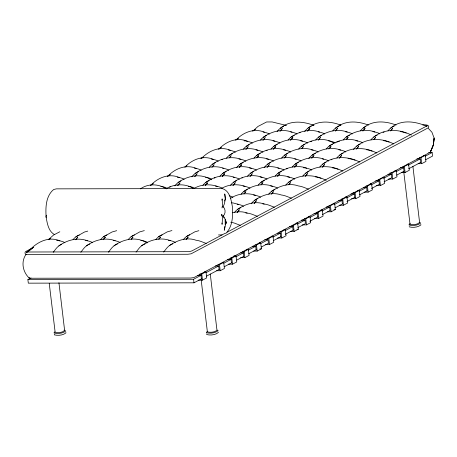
<?xml version="1.0" encoding="UTF-8"?>
<svg xmlns="http://www.w3.org/2000/svg" width="457" height="457" viewBox="0 0 457 457"><rect width="100%" height="100%" fill="white"/><g stroke="black" fill="none" stroke-linecap="round" stroke-linejoin="round"><path stroke-width="0.69" d="M225.187 224.553L225.227 219.257L223.027 215.384M221.725 215.647L221.776 214.242L222.548 218.332L222.073 224.381L221.959 223.073M222.005 200.195L222.125 198.869L222.57 204.89L222.011 207.935M224.89 226.455L224.29 230.254L225.421 224.913L225.227 219.257L226.643 223.319L225.467 220.925M46.374 215.201L45.997 216.407C47.168 222.896 48.236 231.391 54.714 234.704M224.576 201.006L225.238 199.046L224.758 193.928L225.472 198.504L224.341 203.948L222.936 207.158M26.186 254.149C20.662 261.615 22.719 272.189 29.408 278.239L190.723 278.016L193.968 277.559L430.34 152.175L433.43 144.743L434.15 138.145L431.945 132.256L427.986 127.966L191.135 253.801L187.896 254.263L26.575 254.48M426.827 126.263L427.169 125.761L227.158 232.185M54.48 334.136L54.389 334.867C58.113 335.826 62.986 335.301 66.008 332.867L65.854 332.53M58.942 282.774L64.643 330.594C62.175 332.582 58.188 333.01 55.143 332.228L49.23 283.426M210.266 274.011L216.972 330.274C214.499 332.262 210.517 332.69 207.472 331.908L207.547 331.308M206.804 333.816L206.718 334.547C210.443 335.507 215.316 334.981 218.337 332.547L218.178 332.21M412.899 166.354L419.612 222.616C417.138 224.598 413.157 225.033 410.112 224.25L410.186 223.65M53.218 252.304L55.571 249.254A36.937 17.383 89.9 0 1 61.632 244.329M80.832 252.247L83.185 249.196A36.937 17.383 89.9 0 1 89.823 244.072M108.446 252.19L110.805 249.139A36.937 17.383 89.9 0 1 117.438 244.015M136.066 252.133L138.42 249.082A36.937 17.383 89.9 0 1 145.052 243.952M163.68 252.075L166.034 249.025A36.937 17.383 89.9 0 1 172.672 243.895M75.582 239.765L77.776 237.183L75.599 239.714M103.196 239.708L105.39 237.12L103.213 239.651M131.25 239.131L133.004 237.063L131.268 239.091M177.819 185.451L180.012 182.863L177.836 185.393M212.339 166.822L214.093 164.754L211.917 167.285M158.865 239.074L160.624 237.006L158.882 239.028M205.433 185.388L207.632 182.806L205.456 185.336M229.38 157.774L231.133 155.706L229.391 157.728M245.98 149.233L248.174 146.651L245.997 149.182M239.514 167.285L241.707 164.697L239.531 167.228M263.021 140.185L265.214 137.597L263.038 140.128M186.479 239.017L188.238 236.949L186.062 239.479M256.994 157.711L258.748 155.643L257.005 157.671M250.088 176.276L252.287 173.694L250.11 176.225M273.594 149.176L275.788 146.594L273.612 149.119M267.128 167.228L269.327 164.64L267.151 167.171M237.16 212.374L239.354 209.792L237.177 212.322M284.608 157.654L286.362 155.586L284.185 158.116M307.675 131.073L309.869 128.486L307.692 131.016M277.702 176.219L279.901 173.637L277.725 176.168M301.649 148.605L303.402 146.531L301.66 148.559M271.681 193.751L273.435 191.683L271.258 194.214M294.742 167.165L296.941 164.583L294.765 167.113M318.249 140.065L320.443 137.483L318.266 140.013M288.721 184.697L290.475 182.629L288.733 184.657M311.783 158.116L313.982 155.529L311.805 158.059M335.289 131.01L337.483 128.428L335.307 130.959M305.322 176.162L307.515 173.574L305.339 176.105M329.263 148.542L331.017 146.474L328.84 149.005M322.356 167.108L324.556 164.526L322.379 167.056M362.904 130.953L365.097 128.371L362.921 130.902M356.437 149.005L358.636 146.417L356.46 148.948M373.917 139.431L375.671 137.363L373.935 139.391M390.518 130.896L392.712 128.314L390.535 130.839M428.517 127.726C430.363 124.612 424.29 124.55 422.776 125.047M29.02 277.907L29.499 277.456M29.259 250.636C36.737 242.061 48.648 236.035 59.913 240.828M48.362 239.714L53.526 235.052L59.827 231.773M225.804 233.418C232.556 226.889 232.996 216.23 232.499 207.369C231.265 200.503 229.997 190.712 222.136 188.507L56.445 188.855L53.709 189.489C45.637 196.03 45.466 207.952 46.174 217.492M28.728 251.156L33.258 247.42L26.523 252.475M48.785 239.611L50.299 238.365L48.608 239.559M222.742 216.332C225.929 214.242 225.872 208.609 222.759 206.484M336.786 142.338L337.603 141.727M150.844 185.239C157.945 177.602 168.987 173.123 179.195 177.453M167.885 176.185C174.985 168.547 186.028 164.069 196.23 168.399M184.925 167.136C192.026 159.493 203.068 155.014 213.27 159.344M201.406 158.476C208.752 150.833 219.788 145.76 230.311 150.296M219.006 149.028C226.106 141.39 237.149 136.911 247.351 141.242M236.046 139.973C243.147 132.336 254.189 127.857 264.392 132.187M253.087 130.925L257.999 126.412L266.62 121.962L272.144 121.945L286.276 125.424M54.886 331.868L54.012 332.69L54.172 333.027C57.89 333.981 62.763 333.456 65.791 331.028L64.186 330.268M207.215 331.548L206.341 332.37L206.495 332.707C210.22 333.661 215.093 333.136 218.115 330.708L217.412 330.108M409.855 223.89L408.981 224.707L409.135 225.05C412.86 226.004 417.732 225.478 420.754 223.045L419.155 222.291M58.799 245.94C66.979 239.976 77.787 237.149 87.527 240.765M75.839 236.886L84.414 232.053L87.75 231.105M178.081 182.566C187.381 175.665 200.977 172.889 211.048 179.772M195.116 173.517C203.296 167.553 214.105 164.72 223.85 168.342M212.157 164.463C220.337 158.499 231.145 155.671 240.885 159.287M229.197 155.409C237.377 149.445 248.185 146.617 257.925 150.239M246.237 146.354C254.418 140.396 265.226 137.563 274.965 141.184M263.278 137.3C271.458 131.342 282.26 128.508 292.006 132.13M280.318 128.251C289.972 119.968 302.768 121.248 313.89 125.361M86.419 245.883C94.593 239.919 105.401 237.086 115.147 240.708M103.453 236.829L112.028 231.996L116.701 230.671M205.696 182.509C213.87 176.551 224.678 173.717 234.424 177.339M222.736 173.454C230.911 167.496 241.719 164.663 251.464 168.285M239.776 164.406C247.951 158.442 258.759 155.608 268.505 159.23M256.811 155.351C264.991 149.388 275.8 146.56 285.539 150.176M273.852 146.297C282.032 140.333 292.84 137.506 302.58 141.127M290.892 137.243C299.072 131.285 309.88 128.451 319.62 132.073M307.932 128.189C317.381 120.145 329.914 121.008 340.836 125.138M114.033 245.826C123.333 238.92 136.929 236.143 147 243.027M131.073 236.772L139.642 231.939L144.321 230.614M233.31 182.452C241.485 176.488 252.293 173.66 262.038 177.282M250.35 173.397C258.525 167.439 269.333 164.606 279.078 168.227M267.391 164.343C275.565 158.385 286.373 155.551 296.119 159.173M284.431 155.294C292.606 149.33 303.414 146.497 313.159 150.119M301.466 146.24C310.589 139.511 323.83 136.592 333.833 143.104M318.506 137.186C326.686 131.228 337.495 128.394 347.234 132.016M335.547 128.131C345.001 120.088 357.528 120.951 368.451 125.081M141.647 245.763C149.822 239.805 160.63 236.972 170.375 240.593M158.688 236.715L167.256 231.882L171.935 230.557M230.288 198.487C237.611 193.534 247.26 192.431 255.572 195.328M243.884 191.449C252.064 185.485 262.872 182.651 272.612 186.273M260.924 182.394C269.104 176.431 279.907 173.603 289.652 177.219M277.965 173.34C286.139 167.382 296.947 164.549 306.693 168.17M295.005 164.286C303.18 158.328 313.988 155.494 323.733 159.116M312.045 155.237C320.22 149.273 331.028 146.44 340.773 150.062M329.086 146.183C337.26 140.219 348.068 137.391 357.814 141.007M346.12 137.129C354.301 131.165 365.109 128.337 374.854 131.959M363.161 128.074C372.615 120.031 385.142 120.894 396.065 125.024M169.261 245.706C176.893 240.342 186.93 236.863 196.053 240.239A26.226 22.456 62 0 1 201.754 241.736L206.261 243.478M186.302 236.657L194.871 231.825L198.881 230.688M237.423 209.495C245.055 204.13 255.092 200.652 264.215 204.028M254.458 200.44C262.095 195.076 272.126 191.597 281.255 194.973A26.226 22.456 62 0 1 286.956 196.47L291.457 198.218M271.498 191.392C279.136 186.028 289.167 182.549 298.29 185.925A26.226 22.456 62 0 1 303.996 187.416L308.498 189.164M288.538 182.337C299.375 173.637 314.262 174.163 326.184 180.361M305.579 173.283C316.21 164.8 330.822 164.977 342.579 171.055M322.619 164.229C333.25 155.746 347.863 155.923 359.619 162.001M339.66 155.174C350.285 146.691 364.903 146.868 376.659 152.952M356.7 146.126C367.325 137.637 381.938 137.814 393.7 143.898M373.74 137.071C384.571 128.371 399.458 128.897 411.38 135.095M390.775 128.017C401.172 119.043 415.139 121.316 426.804 126.212M140.425 188.884C147.988 183.388 158.745 183.697 166.394 188.884M33.698 247.283L26.129 251.304C24.529 251.876 24.655 254.178 26.317 254.503M48.196 239.582L50.093 238.577M150.347 185.314L153.495 183.634M167.371 176.265L170.524 174.591M185.022 166.885L186.913 165.88M200.789 158.51L203.308 157.174M218.44 149.131L221.594 147.457M235.464 140.088L238.617 138.414M252.493 131.045L255.64 129.365M166.205 188.598C174.328 183.903 185.371 183.286 193.402 188.484M193.819 188.541C200.812 184.354 209.734 183.777 217.383 186.393M201.56 278.799L194.002 282.814L28.317 283.163L27.894 279.621L31.042 277.953M221.434 188.484C228.426 184.291 237.349 183.72 244.998 186.33M225.267 233.19L191.86 250.939L189.227 251.664L26.535 252.007L27.054 252.464M199.623 274.08L201.76 274.08L205.987 271.835L206.713 277.896L202.485 280.141L198.218 280.152M218.052 264.666L219.48 264.666L223.702 262.421L224.427 268.482L220.2 270.727L216.647 270.738M230.379 258.119L231.802 258.119L236.029 255.869L236.755 261.935L232.527 264.18L228.26 264.192M242.707 251.573L244.129 251.567L248.357 249.322L249.082 255.389L244.855 257.634L240.588 257.639M255.029 245.021L256.457 245.021L260.684 242.776L261.404 248.837L257.182 251.082L253.624 251.087M267.356 238.474L268.785 238.468L273.012 236.223L273.732 242.29L269.51 244.535L265.237 244.541M279.684 231.922L281.112 231.922L285.339 229.677L286.059 235.738L281.832 237.983L277.565 237.994M292.012 225.375L293.44 225.37L297.661 223.125L298.387 229.191L294.159 231.436L290.606 231.442M304.339 218.823L305.767 218.823L309.989 216.578L310.714 222.639L306.487 224.884L302.22 224.895M316.667 212.277L318.089 212.271L322.316 210.026L323.042 216.092L318.815 218.337L314.547 218.343M328.994 205.724L330.417 205.724L334.644 203.479L335.369 209.54L331.142 211.785L327.583 211.797M341.322 199.178L342.744 199.172L346.972 196.927L347.691 202.994L343.47 205.239L339.203 205.244M352.935 192.631L355.072 192.626L359.299 190.38L360.019 196.441L355.797 198.686L351.524 198.698M365.971 186.079L367.399 186.073L371.627 183.828L372.346 189.895L368.119 192.14L364.566 192.146M378.299 179.532L379.727 179.527L383.949 177.282L384.674 183.348L380.447 185.593L376.18 185.599M389.912 172.98L392.055 172.98L396.276 170.735L397.002 176.796L392.774 179.041L388.507 179.053M402.954 166.434L404.376 166.428L408.604 164.183L409.329 170.25L405.102 172.495L401.543 172.5M419.56 157.608L420.988 157.602L425.216 155.357L425.935 161.424L421.708 163.669L418.155 163.675M27.894 279.621L193.585 279.278L201.137 275.263M206.17 272.589L218.76 265.9M223.793 263.226L231.351 259.21M235.755 256.868L243.935 252.521M248.345 250.179L255.897 246.169M260.93 243.495L267.859 239.816M272.892 237.137L280.444 233.127M285.482 230.454L293.034 226.438M297.438 224.096L304.99 220.085L305.407 223.627L297.861 227.637M310.029 217.406L317.581 213.396M321.985 211.054L329.543 207.044M334.575 204.365L342.127 200.355M346.537 198.012L354.718 193.665M359.122 191.323L366.68 187.313M371.084 184.971L379.264 180.624M383.674 178.281L391.226 174.271M396.259 171.592L403.817 167.582M408.221 165.24L420.177 158.887M425.216 156.208L432.139 152.529L432.562 156.071L425.638 159.75M206.593 276.125L219.183 269.436M224.216 266.762L231.773 262.746M236.806 260.073L243.73 256.394M248.768 253.721L256.32 249.705M261.353 247.031L268.276 243.353M273.315 240.679L280.866 236.663M285.271 234.321L293.457 229.974M309.823 221.279L318.003 216.932M322.408 214.59L329.965 210.58M334.998 207.906L342.55 203.891M346.96 201.548L355.14 197.201M359.545 194.865L367.102 190.849M371.507 188.507L379.687 184.16M384.097 181.817L391.649 177.807L391.278 174.243L387.936 174.248M396.682 175.134L404.239 171.118M408.644 168.776L420.6 162.424M299.415 132.793L300.22 132.496M169.558 187.17L170.364 186.873M214.213 178.059L215.018 177.762M241.833 178.002L242.633 177.699M286.488 168.89L287.287 168.593M331.142 159.779L331.942 159.482M232.293 212.768C237.109 211.568 242.49 211.185 247.174 213.082M221.485 159.71L222.559 159.493M266.14 150.599L267.214 150.382M310.794 141.487L311.868 141.27M338.409 141.43L339.488 141.213M383.063 132.319L384.143 132.102M284.625 125.338L286.048 125.332M312.399 125.275L313.822 125.275M339.46 125.224L340.882 125.218M428.586 152.541L432.139 152.529M423.788 155.363L425.216 155.357M416.87 158.876L420.212 158.87L420.634 162.406M407.181 164.189L408.604 164.183M400.263 167.702L403.605 167.696L404.022 171.232M394.854 170.735L396.276 170.735M382.526 177.287L383.949 177.282M375.608 180.801L378.95 180.789L379.373 184.331M370.199 183.834L371.627 183.828M363.281 187.347L366.623 187.341L367.045 190.877M357.871 190.38L359.299 190.38M350.953 193.899L354.295 193.888L354.718 197.43M345.543 196.933L346.972 196.927M338.626 200.446L341.967 200.44L342.39 203.976M231.448 202.891L232.83 202.885L238.531 204.382M333.216 203.479L334.644 203.479M326.304 206.998L329.64 206.987L330.063 210.528M333.947 209.546L335.369 209.54M320.894 210.031L322.316 210.026M313.976 213.545L317.312 213.539L317.735 217.075M308.566 216.578L309.989 216.578M301.649 220.091L304.99 220.085M296.239 223.13L297.661 223.125M289.321 226.643L292.663 226.638L293.086 230.174M296.964 229.191L298.387 229.191M283.911 229.677L285.339 229.677M277.662 233.19L280.335 233.184L280.758 236.72M218.486 234.932L222.045 234.921M271.584 236.229L273.012 236.223M264.666 239.742L268.008 239.736L268.43 243.273M259.256 242.776L260.684 242.776M252.338 246.289L255.68 246.283L256.103 249.819M259.982 248.842L261.404 248.837M246.22 249.328L248.357 249.322M240.679 252.835L243.353 252.83L243.775 256.371M233.893 255.874L236.029 255.869M227.689 259.387L231.025 259.382L231.448 262.918M222.279 262.421L223.702 262.421M215.361 265.94L218.703 265.928L219.12 269.47M204.565 271.835L205.987 271.835M197.647 275.348L200.983 275.343L201.406 278.879M274.423 207.267L269.916 205.524A26.226 22.456 62 0 0 262.821 203.896M257.382 216.321L252.875 214.573A26.226 22.456 62 0 0 245.786 212.951M240.342 225.375L235.835 223.627A26.226 22.456 62 0 0 230.768 222.228M64.071 330.108L64.643 330.594M379.813 133.907L378.619 133.153A26.226 22.456 62 0 0 372.918 131.662M352.198 133.964L351.005 133.215A26.226 22.456 62 0 0 345.303 131.719M362.772 142.961L361.578 142.207A26.226 22.456 62 0 0 355.877 140.716M324.584 134.021L323.39 133.273A26.226 22.456 62 0 0 318.323 131.867M335.158 143.018L333.964 142.264A26.226 22.456 62 0 0 328.263 140.773M345.732 152.01L344.538 151.261A26.226 22.456 62 0 0 338.837 149.77M296.97 134.078L295.776 133.33A26.226 22.456 62 0 0 290.703 131.924M307.544 143.075L306.35 142.327A26.226 22.456 62 0 0 300.649 140.83M318.118 152.067L316.924 151.318A26.226 22.456 62 0 0 311.223 149.827M328.692 161.064L327.498 160.316A26.226 22.456 62 0 0 322.431 158.91M269.35 134.135L268.156 133.387A26.226 22.456 62 0 0 263.089 131.982M279.93 143.132L278.736 142.384A26.226 22.456 62 0 0 273.029 140.887M290.503 152.13L289.31 151.376A26.226 22.456 62 0 0 283.608 149.885M301.077 161.121L299.883 160.373A26.226 22.456 62 0 0 294.816 158.967M311.651 170.118L310.457 169.37A26.226 22.456 62 0 0 305.39 167.965M252.315 143.19L251.116 142.441A26.226 22.456 62 0 0 246.049 141.036M262.889 152.187L261.695 151.433A26.226 22.456 62 0 0 255.989 149.942M273.463 161.178L272.269 160.43A26.226 22.456 62 0 0 266.568 158.939M284.037 170.175L282.843 169.427A26.226 22.456 62 0 0 277.776 168.022M294.616 179.173L293.417 178.419A26.226 22.456 62 0 0 287.716 176.928M235.275 152.244L234.081 151.495A26.226 22.456 62 0 0 228.374 149.999M245.849 161.241L244.655 160.487A26.226 22.456 62 0 0 238.954 158.996M256.423 170.233L255.229 169.484A26.226 22.456 62 0 0 249.528 167.987M266.997 179.23L265.803 178.481A26.226 22.456 62 0 0 260.102 176.985M277.576 188.221L276.382 187.473A26.226 22.456 62 0 0 270.675 185.982M218.235 161.298L217.041 160.544A26.226 22.456 62 0 0 211.334 159.053M228.808 170.29L227.615 169.541A26.226 22.456 62 0 0 222.548 168.136M239.382 179.287L238.188 178.538A26.226 22.456 62 0 0 233.121 177.133M249.962 188.284L248.762 187.53A26.226 22.456 62 0 0 243.061 186.039M260.536 197.275L259.342 196.527A26.226 22.456 62 0 0 253.635 195.036M201.194 170.347L200 169.598A26.226 22.456 62 0 0 194.299 168.107M211.768 179.344L210.574 178.596A26.226 22.456 62 0 0 205.507 177.19M222.342 188.341L221.148 187.587A26.226 22.456 62 0 0 215.447 186.096M232.921 197.333L231.728 196.584A26.226 22.456 62 0 0 229.214 195.739M243.495 206.33L242.301 205.581A26.226 22.456 62 0 0 237.234 204.176M184.154 179.401L182.96 178.653A26.226 22.456 62 0 0 177.259 177.162M194.728 188.398L193.534 187.65A26.226 22.456 62 0 0 188.467 186.245M167.113 188.455L165.92 187.707A26.226 22.456 62 0 0 160.853 186.302M175.334 242.541L174.14 241.793A26.226 22.456 62 0 0 168.439 240.296M147.72 242.598L146.526 241.85A26.226 22.456 62 0 0 140.825 240.359M120.105 242.656L118.911 241.907A26.226 22.456 62 0 0 113.21 240.416M92.491 242.718L91.297 241.964A26.226 22.456 62 0 0 85.596 240.473M64.877 242.776L63.683 242.021A26.226 22.456 62 0 0 58.616 240.622M430.437 151.393L430.82 151.724M420.817 224.547L420.977 224.89C417.949 227.318 413.077 227.843 409.358 226.889L409.198 226.552M223.21 216.098L224.021 217.926M420.988 157.602L421.708 163.669M404.376 166.428L405.102 172.495M403.777 171.929L409.986 223.97M392.055 172.98L392.774 179.041M379.727 179.527L380.447 185.593M367.399 186.073L368.119 192.14M355.072 192.626L355.797 198.686M342.744 199.172L343.47 205.239M330.417 205.724L331.142 211.785M318.089 212.271L318.815 218.337M305.767 218.823L306.487 224.884M293.44 225.37L294.159 231.436M281.112 231.922L281.832 237.983M268.785 238.468L269.51 244.535M256.457 245.021L257.182 251.082M244.129 251.567L244.855 257.634M231.802 258.119L232.527 264.18M219.48 264.666L220.2 270.727M201.76 274.08L202.485 280.141M201.137 279.593L207.347 331.633M193.585 279.278L194.002 282.814M243.45 149.113A36.937 17.383 89.9 0 1 249.071 144.743M271.064 149.056A36.937 17.383 89.9 0 1 277.262 144.486M73.051 239.645A36.937 17.383 89.9 0 1 79.25 235.075M56.588 240.399A26.226 22.456 62 0 1 57.976 240.531M281.638 158.053A36.937 17.383 89.9 0 1 287.836 153.483M308.818 158.55A36.937 17.383 89.9 0 1 315.45 153.426M336.866 157.933A36.937 17.383 89.9 0 1 343.064 153.363M191.889 176.83A36.937 17.383 89.9 0 1 198.527 171.706M174.848 185.885A36.937 17.383 89.9 0 1 180.909 180.955M260.49 140.059A36.937 17.383 89.9 0 1 266.688 135.489M244.027 140.813A26.226 22.456 62 0 1 245.415 140.945M226.409 158.168A36.937 17.383 89.9 0 1 232.607 153.598M209.369 167.222A36.937 17.383 89.9 0 1 215.567 162.652M387.987 130.776A36.937 17.383 89.9 0 1 394.185 126.206M360.373 130.833A36.937 17.383 89.9 0 1 365.994 126.463M319.831 166.988A36.937 17.383 89.9 0 1 326.03 162.418M348.023 158.63A26.226 22.456 62 0 1 349.411 158.762M350.045 158.853A26.226 22.456 62 0 1 355.112 160.258M332.37 167.816A26.226 22.456 62 0 1 338.077 169.307M285.751 185.096A36.937 17.383 89.9 0 1 291.949 180.526M315.33 176.87A26.226 22.456 62 0 1 321.037 178.361M370.947 139.831A36.937 17.383 89.9 0 1 377.145 135.261M400.532 131.605A26.226 22.456 62 0 1 406.233 133.096M383.492 140.659A26.226 22.456 62 0 1 389.193 142.15M366.451 149.707A26.226 22.456 62 0 1 372.152 151.204M288.104 140.002A36.937 17.383 89.9 0 1 294.302 135.432M315.718 139.945A36.937 17.383 89.9 0 1 321.34 135.575M343.333 139.888A36.937 17.383 89.9 0 1 349.531 135.318M353.472 149.439A36.937 17.383 89.9 0 1 360.105 144.315M258.136 185.154A36.937 17.383 89.9 0 1 264.335 180.584M234.63 212.254A36.937 17.383 89.9 0 1 240.828 207.684M268.71 194.145A36.937 17.383 89.9 0 1 274.908 189.581M183.508 239.411A36.937 17.383 89.9 0 1 189.706 234.847M128.28 239.531A36.937 17.383 89.9 0 1 134.478 234.961M100.666 239.588A36.937 17.383 89.9 0 1 106.864 235.018M155.894 239.468A36.937 17.383 89.9 0 1 162.092 234.904M326.292 148.942A36.937 17.383 89.9 0 1 332.49 144.372M298.678 148.999A36.937 17.383 89.9 0 1 304.876 144.429M292.212 167.045A36.937 17.383 89.9 0 1 298.41 162.475M303.368 167.742A26.226 22.456 62 0 1 304.756 167.873M264.157 167.662A36.937 17.383 89.9 0 1 270.795 162.538M236.543 167.719A36.937 17.383 89.9 0 1 243.181 162.595M219.943 176.213A36.937 17.383 89.9 0 1 226.141 171.643M275.171 176.099A36.937 17.383 89.9 0 1 281.369 171.529M302.791 176.042A36.937 17.383 89.9 0 1 308.989 171.472M247.557 176.156A36.937 17.383 89.9 0 1 253.755 171.586M251.23 203.759A36.937 17.383 89.9 0 1 257.868 198.629M241.096 194.208A36.937 17.383 89.9 0 1 247.294 189.638M230.517 185.211A36.937 17.383 89.9 0 1 236.715 180.641M304.705 131.507A36.937 17.383 89.9 0 1 311.343 126.383M277.091 131.565A36.937 17.383 89.9 0 1 283.728 126.44M254.023 158.111A36.937 17.383 89.9 0 1 260.222 153.541M202.902 185.268A36.937 17.383 89.9 0 1 209.1 180.698M332.759 130.891A36.937 17.383 89.9 0 1 338.957 126.321M434.15 138.145L433.287 145.297L430.34 152.175L433.43 144.743L433.287 145.297L434.15 138.145M197.053 173.809L194.859 176.396L197.053 173.809M224.667 173.751L222.473 176.339L224.667 173.751M235.246 182.749L233.047 185.331L235.246 182.749M282.255 128.543L280.055 131.13L282.255 128.543M245.82 191.74L244.067 193.808L245.82 191.74M292.828 137.54L290.635 140.122L292.828 137.54M262.861 182.686L261.101 184.759L262.861 182.686M256.394 200.737L254.201 203.319L256.394 200.737M348.057 137.42L346.303 139.494L348.057 137.42M341.596 155.471L339.397 158.059L341.596 155.471"/></g></svg>
